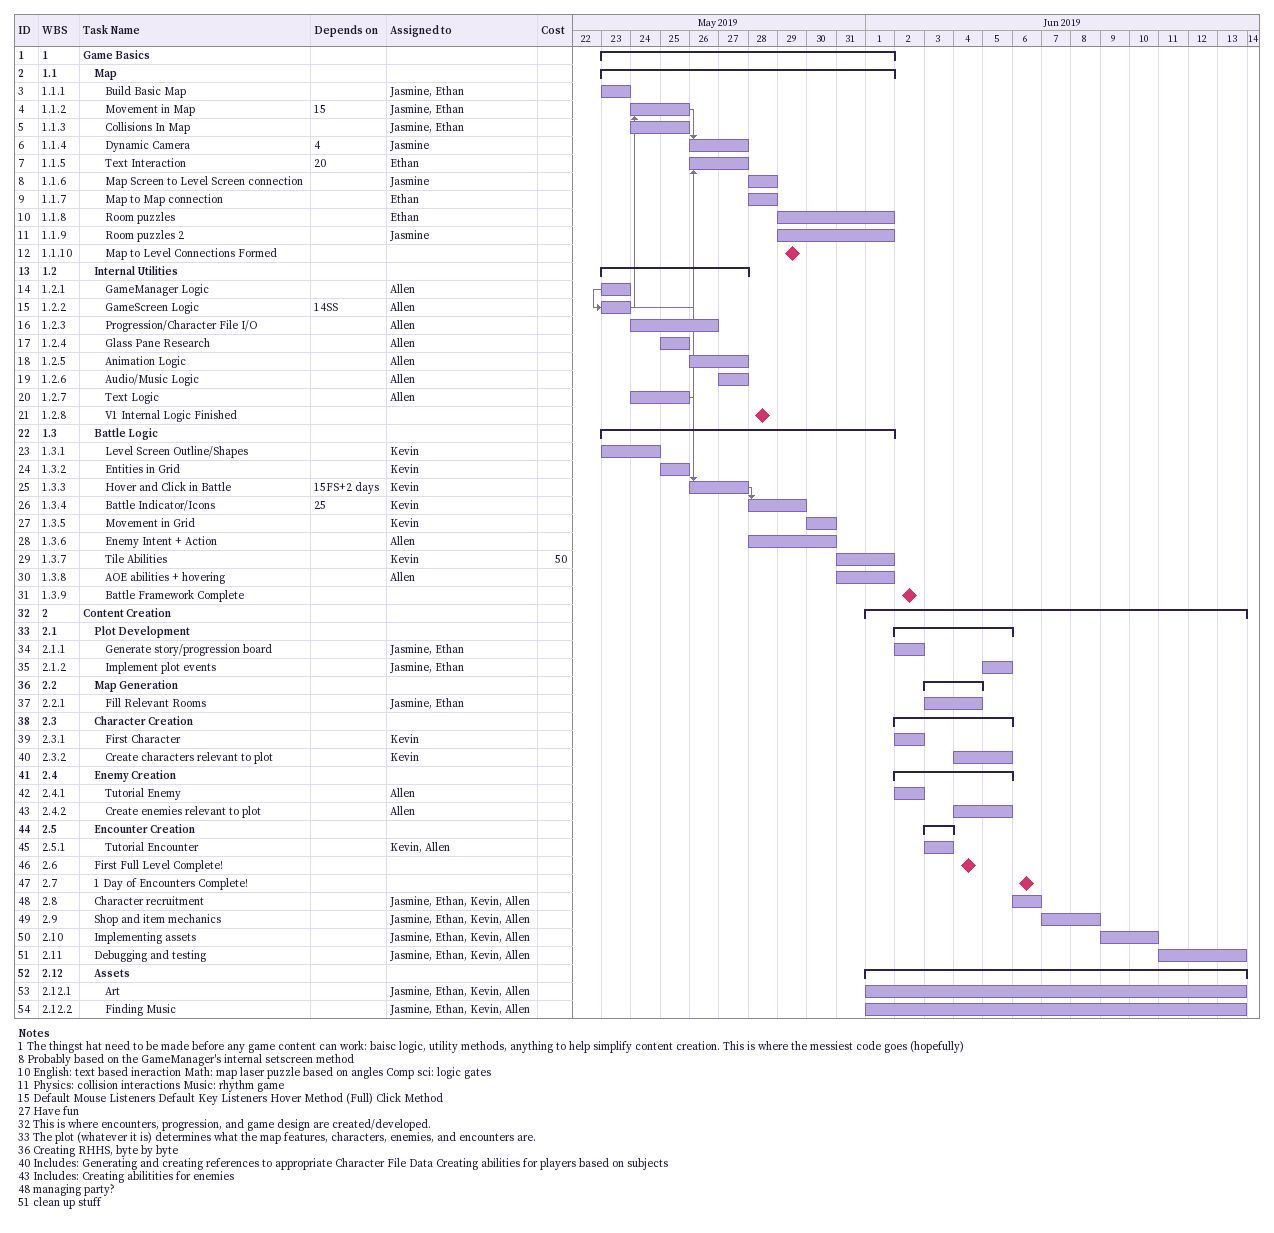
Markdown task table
| ID | WBS | Task | Start | Finish | Predecessors | Resources | Cost |
|---|---|---|---|---|---|---|---|
| 1 | 1 | **Game Basics** | 2019-05-23 | 2019-06-01 |  |  |  |
| 2 | 1.1 | **Map** | 2019-05-23 | 2019-06-01 |  |  |  |
| 3 | 1.1.1 | Build Basic Map | 2019-05-23 | 2019-05-23 |  | Jasmine, Ethan |  |
| 4 | 1.1.2 | Movement in Map | 2019-05-24 | 2019-05-25 | 15 | Jasmine, Ethan |  |
| 5 | 1.1.3 | Collisions In Map | 2019-05-24 | 2019-05-25 |  | Jasmine, Ethan |  |
| 6 | 1.1.4 | Dynamic Camera | 2019-05-26 | 2019-05-27 | 4 | Jasmine |  |
| 7 | 1.1.5 | Text Interaction | 2019-05-26 | 2019-05-27 | 20 | Ethan |  |
| 8 | 1.1.6 | Map Screen to Level Screen connection | 2019-05-28 | 2019-05-28 |  | Jasmine |  |
| 9 | 1.1.7 | Map to Map connection | 2019-05-28 | 2019-05-28 |  | Ethan |  |
| 10 | 1.1.8 | Room puzzles | 2019-05-29 | 2019-06-01 |  | Ethan |  |
| 11 | 1.1.9 | Room puzzles 2 | 2019-05-29 | 2019-06-01 |  | Jasmine |  |
| 12 | 1.1.10 | Map to Level Connections Formed (milestone) | 2019-05-29 | 2019-05-29 |  |  |  |
| 13 | 1.2 | **Internal Utilities** | 2019-05-23 | 2019-05-27 |  |  |  |
| 14 | 1.2.1 | GameManager Logic | 2019-05-23 | 2019-05-23 |  | Allen |  |
| 15 | 1.2.2 | GameScreen Logic | 2019-05-23 | 2019-05-23 | 14SS | Allen |  |
| 16 | 1.2.3 | Progression/Character File I/O | 2019-05-24 | 2019-05-26 |  | Allen |  |
| 17 | 1.2.4 | Glass Pane Research | 2019-05-25 | 2019-05-25 |  | Allen |  |
| 18 | 1.2.5 | Animation Logic | 2019-05-26 | 2019-05-27 |  | Allen |  |
| 19 | 1.2.6 | Audio/Music Logic | 2019-05-27 | 2019-05-27 |  | Allen |  |
| 20 | 1.2.7 | Text Logic | 2019-05-24 | 2019-05-25 |  | Allen |  |
| 21 | 1.2.8 | V1 Internal Logic Finished (milestone) | 2019-05-28 | 2019-05-28 |  |  |  |
| 22 | 1.3 | **Battle Logic** | 2019-05-23 | 2019-06-01 |  |  |  |
| 23 | 1.3.1 | Level Screen Outline/Shapes | 2019-05-23 | 2019-05-24 |  | Kevin |  |
| 24 | 1.3.2 | Entities in Grid | 2019-05-25 | 2019-05-25 |  | Kevin |  |
| 25 | 1.3.3 | Hover and Click in Battle | 2019-05-26 | 2019-05-27 | 15FS+2d | Kevin |  |
| 26 | 1.3.4 | Battle Indicator/Icons | 2019-05-28 | 2019-05-29 | 25 | Kevin |  |
| 27 | 1.3.5 | Movement in Grid | 2019-05-30 | 2019-05-30 |  | Kevin |  |
| 28 | 1.3.6 | Enemy Intent + Action | 2019-05-28 | 2019-05-30 |  | Allen |  |
| 29 | 1.3.7 | Tile Abilities | 2019-05-31 | 2019-06-01 |  | Kevin | 50 |
| 30 | 1.3.8 | AOE abilities + hovering | 2019-05-31 | 2019-06-01 |  | Allen |  |
| 31 | 1.3.9 | Battle Framework Complete (milestone) | 2019-06-02 | 2019-06-02 |  |  |  |
| 32 | 2 | **Content Creation** | 2019-06-01 | 2019-06-13 |  |  |  |
| 33 | 2.1 | **Plot Development** | 2019-06-02 | 2019-06-05 |  |  |  |
| 34 | 2.1.1 | Generate story/progression board | 2019-06-02 | 2019-06-02 |  | Jasmine, Ethan |  |
| 35 | 2.1.2 | Implement plot events | 2019-06-05 | 2019-06-05 |  | Jasmine, Ethan |  |
| 36 | 2.2 | **Map Generation** | 2019-06-03 | 2019-06-04 |  |  |  |
| 37 | 2.2.1 | Fill Relevant Rooms | 2019-06-03 | 2019-06-04 |  | Jasmine, Ethan |  |
| 38 | 2.3 | **Character Creation** | 2019-06-02 | 2019-06-05 |  |  |  |
| 39 | 2.3.1 | First Character | 2019-06-02 | 2019-06-02 |  | Kevin |  |
| 40 | 2.3.2 | Create characters relevant to plot | 2019-06-04 | 2019-06-05 |  | Kevin |  |
| 41 | 2.4 | **Enemy Creation** | 2019-06-02 | 2019-06-05 |  |  |  |
| 42 | 2.4.1 | Tutorial Enemy | 2019-06-02 | 2019-06-02 |  | Allen |  |
| 43 | 2.4.2 | Create enemies relevant to plot | 2019-06-04 | 2019-06-05 |  | Allen |  |
| 44 | 2.5 | **Encounter Creation** | 2019-06-03 | 2019-06-03 |  |  |  |
| 45 | 2.5.1 | Tutorial Encounter | 2019-06-03 | 2019-06-03 |  | Kevin, Allen |  |
| 46 | 2.6 | First Full Level Complete! (milestone) | 2019-06-04 | 2019-06-04 |  |  |  |
| 47 | 2.7 | 1 Day of Encounters Complete! (milestone) | 2019-06-06 | 2019-06-06 |  |  |  |
| 48 | 2.8 | Character recruitment | 2019-06-06 | 2019-06-06 |  | Jasmine, Ethan, Kevin, Allen |  |
| 49 | 2.9 | Shop and item mechanics | 2019-06-07 | 2019-06-08 |  | Jasmine, Ethan, Kevin, Allen |  |
| 50 | 2.10 | Implementing assets | 2019-06-09 | 2019-06-10 |  | Jasmine, Ethan, Kevin, Allen |  |
| 51 | 2.11 | Debugging and testing | 2019-06-11 | 2019-06-13 |  | Jasmine, Ethan, Kevin, Allen |  |
| 52 | 2.12 | **Assets** | 2019-06-01 | 2019-06-13 |  |  |  |
| 53 | 2.12.1 | Art | 2019-06-01 | 2019-06-13 |  | Jasmine, Ethan, Kevin, Allen |  |
| 54 | 2.12.2 | Finding Music | 2019-06-01 | 2019-06-13 |  | Jasmine, Ethan, Kevin, Allen |  |

Notes
- 1: The thingst hat need to be made before any game content can work: baisc logic, utility methods, anything to help simplify content creation. This is where the messiest code goes (hopefully)
- 8: Probably based on the GameManager's internal setscreen method
- 10: English: text based ineraction Math: map laser puzzle based on angles Comp sci: logic gates
- 11: Physics: collision interactions Music: rhythm game
- 15: Default Mouse Listeners Default Key Listeners Hover Method (Full) Click Method
- 27: Have fun
- 32: This is where encounters, progression, and game design are created/developed.
- 33: The plot (whatever it is) determines what the map features, characters, enemies, and encounters are.
- 36: Creating RHHS, byte by byte
- 40: Includes: Generating and creating references to appropriate Character File Data Creating abilities for players based on subjects
- 43: Includes: Creating abilitities for enemies
- 48: managing party?
- 51: clean up stuff
